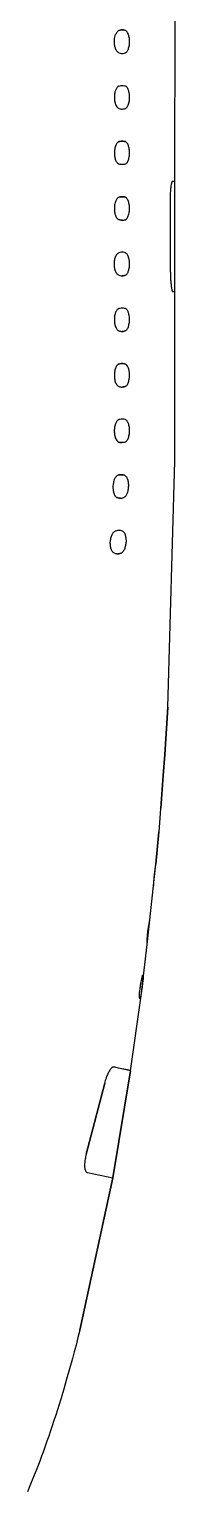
# Model space of a CAD drawing. Header units: metres. Extents: x -35769 to 135608, y -97159 to 12469.
# Drawn here: x 97644 to 99303, y -95005 to -78300 of the extents above; entities that cross this region are included whole.
import ezdxf

# ---------------------------------------------------------------- set-up
doc = ezdxf.new("R2010")
doc.units = ezdxf.units.M
doc.layers.get('0').update_dxf_attribs({"linetype": 'CONTINUOUS'})

msp = doc.modelspace()

# ---------------------------------------------------------------- linework, layer by layer
for p, q in [((99303, -78125), (99302, -80034)), ((99279, -80034), (99302, -80034)), ((99302, -80034), (99302, -81296)), ((99254, -81076), (99254, -80254)), ((99279, -81296), (99302, -81296)), ((99302, -81296), (99302, -83234)), ((99223, -86042), (99303, -83235)), ((99189, -86584), (99219, -86110)), ((99219, -86110), (99189, -86584)), ((99223, -86042), (99219, -86110)), ((99219, -86110), (99223, -86042)), ((99219, -86110), (99221, -86072)), ((99189, -86584), (99172, -86823)), ((99172, -86823), (99189, -86584)), ((99143, -87199), (99172, -86823)), ((99172, -86823), (99143, -87199)), ((99142, -87204), (99120, -87467)), ((99087, -87837), (99120, -87467)), ((99120, -87467), (99087, -87837)), ((98990, -88754), (99087, -87837)), ((98919, -89340), (98990, -88754)), ((98800, -90196), (98919, -89340)), ((98597, -91420), (98800, -90196)), ((98800, -90196), (98597, -91420)), ((98504, -90337), (98293, -91151)), ((98293, -91151), (98504, -90337)), ((98306, -91358), (98597, -91420)), ((98221, -93160), (98597, -91420)), ((98597, -91420), (98221, -93160))]:
    msp.add_line(p, q)
at = {"ltscale": 0.130857}
msp.add_line((99142, -87204), (99143, -87199), dxfattribs=at)
for points in [[(98666, -78314), (98661, -78317), (98655, -78321), (98650, -78326), (98645, -78331), (98641, -78336), (98637, -78342), (98633, -78349), (98630, -78357), (98628, -78361)], [(98741, -78314), (98729, -78311), (98717, -78308), (98704, -78308), (98692, -78308), (98679, -78311), (98666, -78314)], [(98666, -78314), (98679, -78311), (98692, -78308), (98704, -78308), (98717, -78308), (98729, -78311), (98741, -78314)], [(98741, -78570), (98746, -78567), (98752, -78563), (98757, -78558), (98761, -78552), (98765, -78547), (98768, -78540), (98772, -78533), (98775, -78526), (98777, -78518), (98781, -78506), (98783, -78493), (98785, -78483), (98786, -78472), (98787, -78461), (98788, -78450), (98788, -78439), (98788, -78428), (98787, -78414), (98785, -78401), (98783, -78391), (98781, -78382), (98779, -78373), (98777, -78364), (98773, -78355), (98770, -78347), (98765, -78338), (98760, -78330), (98756, -78325), (98751, -78321), (98746, -78317), (98741, -78314)], [(98666, -78570), (98660, -78567), (98653, -78562), (98647, -78556), (98642, -78550), (98638, -78543), (98633, -78535), (98629, -78526), (98626, -78517), (98623, -78508), (98620, -78498), (98618, -78488), (98617, -78477), (98615, -78466), (98615, -78455), (98614, -78443), (98614, -78431), (98615, -78419), (98617, -78407), (98628, -78361)], [(98666, -78570), (98679, -78574), (98691, -78576), (98704, -78577)], [(98704, -78577), (98716, -78576), (98729, -78574), (98741, -78570)], [(98666, -78949), (98660, -78952), (98655, -78956), (98649, -78961), (98645, -78966), (98641, -78971), (98637, -78977), (98633, -78984), (98630, -78992), (98627, -79000), (98624, -79008), (98621, -79017), (98619, -79026), (98617, -79037), (98616, -79048), (98615, -79059), (98614, -79071), (98614, -79083), (98615, -79095), (98616, -79107), (98617, -79118), (98619, -79130), (98622, -79139), (98624, -79148), (98627, -79156), (98632, -79167), (98636, -79176), (98642, -79185), (98648, -79192), (98653, -79198), (98660, -79202), (98666, -79205)], [(98666, -78949), (98679, -78946), (98691, -78943), (98704, -78943), (98716, -78943), (98729, -78946), (98741, -78949)], [(98740, -79205), (98746, -79202), (98751, -79199), (98756, -79194), (98761, -79188), (98765, -79181), (98769, -79173), (98772, -79166), (98776, -79157), (98779, -79146), (98782, -79133), (98784, -79124), (98785, -79114), (98786, -79104), (98787, -79092), (98788, -79079), (98787, -79066), (98787, -79053), (98785, -79040), (98783, -79028), (98781, -79017), (98778, -79006), (98775, -78997), (98772, -78987), (98767, -78978), (98763, -78970), (98759, -78965), (98755, -78960), (98751, -78956), (98746, -78952), (98741, -78949)], [(98704, -79212), (98716, -79211), (98728, -79209), (98740, -79205)], [(98666, -79584), (98659, -79588), (98653, -79592), (98647, -79598), (98643, -79604), (98639, -79610), (98635, -79616), (98630, -79626), (98626, -79637), (98623, -79647), (98620, -79658), (98618, -79669), (98616, -79680), (98615, -79691), (98614, -79702), (98614, -79713), (98614, -79724), (98615, -79735), (98616, -79746), (98618, -79757), (98620, -79767), (98622, -79777), (98625, -79786), (98629, -79795), (98632, -79804), (98636, -79811), (98641, -79818), (98645, -79824), (98650, -79830), (98656, -79835), (98661, -79838), (98666, -79840)], [(98740, -79584), (98728, -79581), (98716, -79578), (98704, -79578), (98691, -79578), (98678, -79581), (98666, -79584)], [(98666, -79584), (98678, -79581), (98691, -79578), (98704, -79578), (98716, -79578), (98728, -79581), (98740, -79584)], [(98740, -79840), (98745, -79838), (98750, -79834), (98754, -79830), (98759, -79825), (98764, -79817), (98769, -79809), (98772, -79801), (98775, -79792), (98778, -79783), (98781, -79771), (98784, -79758), (98786, -79745), (98787, -79731), (98787, -79718), (98787, -79705), (98787, -79692), (98786, -79681), (98784, -79669), (98782, -79658), (98780, -79648), (98777, -79638), (98774, -79629), (98771, -79620), (98766, -79611), (98762, -79603), (98757, -79598), (98753, -79593), (98748, -79589), (98744, -79586), (98740, -79584)], [(98703, -79847), (98691, -79846), (98678, -79844), (98666, -79840)], [(98740, -79840), (98728, -79844), (98716, -79846), (98703, -79847)], [(99254, -80254), (99254, -80239), (99254, -80225), (99255, -80210), (99255, -80196), (99256, -80182), (99256, -80169), (99257, -80155), (99258, -80141), (99259, -80128), (99260, -80116), (99262, -80105), (99263, -80095), (99264, -80085), (99266, -80076), (99267, -80068), (99268, -80060), (99270, -80054), (99271, -80049), (99273, -80044), (99274, -80041), (99276, -80037), (99278, -80034), (99279, -80034)], [(98665, -80219), (98660, -80222), (98654, -80226), (98649, -80231), (98643, -80238), (98638, -80246), (98634, -80253), (98630, -80261), (98626, -80270), (98623, -80281), (98619, -80294), (98617, -80306), (98616, -80318), (98614, -80330), (98614, -80342), (98614, -80354), (98614, -80365), (98615, -80376), (98617, -80387), (98619, -80397), (98621, -80407), (98624, -80418), (98628, -80429), (98632, -80439), (98636, -80446), (98640, -80453), (98645, -80459), (98650, -80464), (98655, -80469), (98660, -80473), (98665, -80475)], [(98740, -80219), (98728, -80216), (98716, -80213), (98703, -80213), (98691, -80213), (98678, -80216), (98665, -80219)], [(98665, -80219), (98678, -80216), (98691, -80213), (98703, -80213), (98716, -80213), (98728, -80216), (98740, -80219)], [(98740, -80475), (98745, -80472), (98751, -80468), (98756, -80463), (98761, -80457), (98765, -80450), (98769, -80442), (98773, -80433), (98777, -80423), (98780, -80411), (98783, -80398), (98784, -80388), (98786, -80377), (98787, -80366), (98787, -80352), (98787, -80338), (98786, -80326), (98785, -80314), (98784, -80302), (98781, -80290), (98779, -80279), (98776, -80268), (98772, -80258), (98767, -80249), (98762, -80240), (98757, -80233), (98752, -80227), (98746, -80223), (98740, -80219)], [(98665, -80475), (98678, -80479), (98691, -80481), (98703, -80482)], [(98703, -80482), (98691, -80481), (98678, -80479), (98665, -80475)], [(98740, -80854), (98728, -80851), (98716, -80848), (98703, -80848), (98691, -80848), (98678, -80851), (98665, -80854)], [(98665, -81110), (98659, -81107), (98653, -81103), (98648, -81097), (98642, -81090), (98636, -81082), (98632, -81072), (98627, -81063), (98624, -81052), (98621, -81041), (98618, -81030), (98616, -81020), (98615, -81009), (98614, -80995), (98614, -80981), (98614, -80967), (98615, -80956), (98617, -80944), (98618, -80933), (98621, -80922), (98623, -80913), (98626, -80905), (98629, -80897), (98633, -80889), (98636, -80883), (98640, -80876), (98644, -80871), (98649, -80866), (98653, -80862), (98659, -80857), (98665, -80854)], [(98740, -81110), (98745, -81107), (98750, -81104), (98755, -81099), (98759, -81094), (98763, -81088), (98766, -81082), (98770, -81075), (98773, -81067), (98776, -81058), (98779, -81049), (98781, -81040), (98783, -81031), (98785, -81018), (98786, -81004), (98787, -80990), (98787, -80979), (98787, -80968), (98786, -80957), (98785, -80947), (98784, -80937), (98782, -80928), (98779, -80917), (98776, -80906), (98774, -80898), (98770, -80891), (98767, -80884), (98763, -80877), (98759, -80871), (98755, -80865), (98750, -80861), (98745, -80857), (98740, -80854)], [(98665, -81110), (98678, -81114), (98691, -81116), (98703, -81117)], [(98703, -81117), (98715, -81116), (98728, -81114), (98740, -81110)], [(98740, -81110), (98728, -81114), (98715, -81116), (98703, -81117)], [(99254, -81076), (99254, -81090), (99254, -81105), (99255, -81119), (99255, -81133), (99256, -81147), (99256, -81161), (99257, -81175), (99258, -81188), (99259, -81201), (99261, -81213), (99262, -81227), (99264, -81240), (99265, -81251), (99267, -81262), (99269, -81271), (99271, -81279), (99273, -81285), (99274, -81289), (99275, -81292), (99277, -81294), (99278, -81295), (99279, -81296)], [(98665, -81489), (98659, -81492), (98654, -81496), (98648, -81501), (98643, -81508), (98637, -81516), (98632, -81525), (98628, -81535), (98625, -81544), (98622, -81554), (98619, -81564), (98617, -81574), (98615, -81588), (98614, -81601), (98614, -81615), (98614, -81626), (98614, -81636), (98615, -81646), (98617, -81657), (98618, -81667), (98621, -81677), (98624, -81689), (98628, -81700), (98633, -81711), (98637, -81719), (98642, -81726), (98647, -81732), (98653, -81738), (98659, -81742), (98665, -81745)], [(98665, -81489), (98677, -81486), (98690, -81483), (98702, -81483), (98714, -81483), (98726, -81485), (98738, -81489)], [(98739, -81745), (98745, -81742), (98750, -81738), (98756, -81733), (98760, -81727), (98765, -81719), (98770, -81710), (98774, -81699), (98777, -81691), (98779, -81683), (98781, -81673), (98783, -81662), (98785, -81651), (98786, -81639), (98787, -81625), (98787, -81611), (98786, -81597), (98785, -81584), (98783, -81571), (98781, -81559), (98778, -81548), (98776, -81540), (98773, -81532), (98770, -81524), (98766, -81516), (98761, -81509), (98757, -81503), (98752, -81498), (98747, -81493), (98742, -81490), (98738, -81489)], [(98703, -81752), (98715, -81751), (98727, -81749), (98739, -81745)], [(98739, -81745), (98727, -81749), (98715, -81751), (98703, -81752)], [(98665, -82124), (98659, -82127), (98654, -82131), (98649, -82136), (98644, -82141), (98640, -82146), (98636, -82152), (98631, -82162), (98627, -82173), (98623, -82182), (98621, -82193), (98618, -82204), (98616, -82217), (98614, -82231), (98614, -82245), (98614, -82255), (98614, -82265), (98615, -82275), (98616, -82289), (98618, -82302), (98621, -82315), (98625, -82327), (98629, -82338), (98634, -82348), (98639, -82357), (98644, -82363), (98649, -82369), (98654, -82374), (98660, -82378), (98665, -82380)], [(98740, -82124), (98728, -82121), (98715, -82118), (98703, -82118), (98690, -82118), (98678, -82121), (98665, -82124)], [(98665, -82124), (98678, -82121), (98690, -82118), (98703, -82118), (98715, -82118), (98728, -82121), (98740, -82124)], [(98739, -82380), (98745, -82377), (98750, -82374), (98755, -82369), (98759, -82364), (98763, -82357), (98768, -82350), (98771, -82341), (98775, -82332), (98778, -82321), (98781, -82309), (98783, -82299), (98784, -82289), (98786, -82280), (98787, -82266), (98787, -82252), (98787, -82241), (98786, -82230), (98785, -82219), (98784, -82209), (98782, -82200), (98780, -82190), (98778, -82182), (98775, -82173), (98772, -82165), (98768, -82155), (98763, -82147), (98758, -82139), (98755, -82136), (98752, -82133), (98746, -82128), (98740, -82124)], [(98703, -82387), (98715, -82386), (98727, -82384), (98739, -82380)], [(98739, -82380), (98727, -82384), (98715, -82386), (98703, -82387)], [(98666, -82759), (98660, -82762), (98654, -82767), (98648, -82772), (98643, -82778), (98639, -82784), (98635, -82791), (98631, -82798), (98628, -82806), (98624, -82814), (98622, -82824), (98619, -82834), (98617, -82844), (98615, -82855), (98614, -82866), (98613, -82877), (98613, -82888), (98613, -82899), (98614, -82910), (98615, -82921), (98616, -82934), (98619, -82946), (98622, -82957), (98625, -82966), (98642, -82998)], [(98739, -82759), (98727, -82755), (98715, -82753), (98703, -82753), (98690, -82753), (98678, -82756), (98666, -82759)], [(98738, -83015), (98743, -83012), (98749, -83009), (98754, -83004), (98758, -82998), (98762, -82992), (98767, -82985), (98771, -82976), (98774, -82967), (98778, -82956), (98781, -82943), (98783, -82933), (98785, -82923), (98786, -82912), (98787, -82901), (98787, -82890), (98787, -82878), (98786, -82865), (98785, -82851), (98783, -82838), (98781, -82825), (98778, -82813), (98775, -82805), (98772, -82798), (98769, -82790), (98765, -82783), (98760, -82776), (98756, -82770), (98750, -82765), (98744, -82761), (98739, -82759)], [(98663, -83015), (98676, -83019), (98689, -83021), (98701, -83022)], [(98701, -83022), (98689, -83021), (98676, -83019), (98663, -83015)], [(98738, -83015), (98726, -83019), (98714, -83021), (98701, -83022)], [(98655, -83394), (98649, -83397), (98643, -83401), (98638, -83406), (98633, -83411), (98629, -83416), (98624, -83423), (98620, -83429), (98617, -83437), (98613, -83445), (98609, -83457), (98606, -83469), (98603, -83478)], [(98728, -83394), (98716, -83390), (98704, -83388), (98692, -83388), (98679, -83388), (98667, -83391), (98655, -83394)], [(98655, -83394), (98667, -83391), (98679, -83388), (98692, -83388), (98704, -83388), (98716, -83390), (98728, -83394)], [(98728, -83394), (98733, -83396), (98738, -83399), (98743, -83404), (98747, -83408), (98751, -83413), (98755, -83419), (98758, -83426), (98761, -83433), (98764, -83441), (98766, -83450), (98769, -83459), (98771, -83469), (98772, -83479), (98773, -83490), (98774, -83501), (98774, -83511), (98774, -83521), (98773, -83531), (98773, -83543), (98771, -83554), (98769, -83564), (98767, -83574), (98764, -83587), (98760, -83599), (98757, -83607), (98753, -83616), (98749, -83623), (98745, -83630), (98740, -83636), (98734, -83642), (98728, -83647), (98722, -83650), (98721, -83650)], [(98599, -83557), (98601, -83568), (98603, -83579), (98605, -83590), (98608, -83601), (98613, -83612), (98617, -83620), (98621, -83628), (98626, -83634), (98630, -83639), (98635, -83644), (98640, -83647), (98646, -83650)], [(98646, -83650), (98658, -83654), (98671, -83656), (98684, -83657)], [(98684, -83657), (98671, -83656), (98658, -83654), (98646, -83650)], [(98628, -84029), (98641, -84026), (98654, -84023), (98667, -84023), (98680, -84023), (98693, -84026), (98705, -84029)], [(98614, -84285), (98608, -84282), (98601, -84277), (98596, -84271), (98591, -84266), (98587, -84259), (98583, -84252), (98580, -84244), (98578, -84237), (98575, -84228), (98573, -84218), (98571, -84207), (98569, -84196), (98569, -84185), (98568, -84174), (98568, -84163), (98569, -84149), (98571, -84135), (98573, -84123), (98575, -84112), (98578, -84101), (98582, -84091), (98585, -84081), (98589, -84073), (98593, -84065), (98597, -84058), (98601, -84052), (98606, -84046), (98612, -84040), (98617, -84036), (98623, -84032), (98628, -84029)], [(98705, -84029), (98710, -84032), (98715, -84036), (98720, -84040), (98724, -84046), (98729, -84053), (98733, -84062), (98736, -84071), (98739, -84080), (98741, -84089), (98743, -84099), (98745, -84111), (98746, -84124), (98747, -84134), (98747, -84144), (98747, -84155), (98746, -84166), (98745, -84177), (98743, -84188), (98741, -84198), (98738, -84210), (98735, -84221), (98732, -84232), (98728, -84242), (98723, -84251), (98719, -84259), (98714, -84266), (98709, -84271), (98705, -84276), (98700, -84280), (98695, -84283), (98690, -84285)], [(98652, -84292), (98665, -84291), (98678, -84289), (98690, -84285)], [(98690, -84285), (98678, -84289), (98665, -84291), (98652, -84292)], [(99085, -87839), (99084, -87842), (99083, -87846), (99083, -87851), (99082, -87856), (99081, -87861), (99080, -87868), (99079, -87877), (99077, -87886), (99076, -87897), (99075, -87908), (99073, -87919), (99072, -87929), (99071, -87939), (99070, -87949), (99068, -87961), (99067, -87973), (99066, -87985), (99065, -87998), (99064, -88010), (99062, -88022), (99061, -88035), (99061, -88046), (99060, -88057), (99059, -88066), (99059, -88075), (99059, -88082), (99058, -88088), (99058, -88092), (99058, -88094), (99058, -88095)], [(99016, -88474), (99015, -88477), (99014, -88481), (99013, -88486), (99012, -88491), (99011, -88496), (99010, -88503), (99008, -88510), (99007, -88517), (99006, -88525), (99004, -88535), (99002, -88546), (99001, -88557), (98999, -88568), (98997, -88580), (98996, -88592), (98994, -88604), (98993, -88616), (98991, -88628), (98990, -88640), (98989, -88651), (98988, -88662), (98987, -88673), (98986, -88683), (98986, -88692), (98985, -88701), (98985, -88710), (98984, -88717), (98984, -88723), (98985, -88727), (98985, -88729), (98985, -88730)], [(98935, -89109), (98934, -89111), (98933, -89115), (98931, -89119), (98930, -89123), (98928, -89129), (98927, -89136), (98924, -89145), (98922, -89156), (98920, -89167), (98917, -89179), (98916, -89188), (98914, -89198), (98912, -89208), (98910, -89219), (98909, -89230), (98907, -89241), (98905, -89252), (98904, -89266), (98902, -89279), (98901, -89292), (98899, -89304), (98898, -89316), (98898, -89324), (98897, -89332), (98897, -89340), (98897, -89346), (98897, -89352), (98897, -89357), (98898, -89361), (98898, -89364), (98899, -89365)], [(98944, -89109), (98944, -89111), (98944, -89114), (98944, -89118), (98943, -89124), (98943, -89131), (98942, -89138), (98942, -89145), (98941, -89153), (98940, -89161), (98939, -89170), (98938, -89179), (98937, -89189), (98935, -89200), (98934, -89210), (98933, -89221), (98931, -89233), (98930, -89244), (98928, -89257), (98926, -89270), (98924, -89282), (98923, -89295), (98921, -89307), (98919, -89317), (98918, -89326), (98916, -89334), (98915, -89341), (98914, -89347), (98913, -89352), (98911, -89358), (98910, -89362), (98910, -89364), (98909, -89365)], [(98935, -89109), (98937, -89105), (98939, -89103), (98941, -89103), (98942, -89103), (98943, -89106), (98944, -89109)], [(98603, -90154), (98600, -90154), (98596, -90155), (98592, -90157), (98589, -90159), (98586, -90161), (98580, -90167), (98574, -90174), (98568, -90182), (98561, -90191), (98555, -90202), (98550, -90211), (98545, -90221), (98540, -90231), (98535, -90242), (98530, -90254), (98525, -90266), (98520, -90279), (98516, -90293), (98511, -90308), (98507, -90323), (98504, -90337)], [(98800, -90196), (98800, -90195), (98800, -90195), (98799, -90195), (98798, -90195), (98796, -90195), (98795, -90194), (98791, -90193), (98787, -90193), (98782, -90191), (98776, -90190), (98768, -90188), (98763, -90187), (98758, -90186), (98752, -90185), (98746, -90184), (98735, -90182), (98724, -90179), (98710, -90177), (98695, -90174), (98680, -90170), (98663, -90166), (98650, -90163), (98632, -90159), (98622, -90157), (98611, -90155), (98606, -90154), (98603, -90154)], [(98293, -91151), (98289, -91166), (98286, -91180), (98283, -91195), (98281, -91208), (98278, -91221), (98277, -91234), (98276, -91246), (98275, -91258), (98274, -91270), (98274, -91280), (98275, -91290), (98275, -91299), (98276, -91307), (98278, -91318), (98281, -91327), (98283, -91334), (98286, -91340), (98289, -91346), (98293, -91350), (98297, -91354), (98302, -91357), (98306, -91358)], [(98221, -93160), (98199, -93245), (98178, -93329), (98157, -93407), (98136, -93484), (98104, -93602), (98070, -93719), (98037, -93834), (98003, -93947), (97983, -94009), (97964, -94070), (97945, -94131), (97925, -94192), (97905, -94251), (97885, -94311), (97865, -94369), (97845, -94427), (97824, -94485), (97804, -94542), (97783, -94598), (97762, -94654), (97728, -94744), (97693, -94833), (97658, -94920), (97623, -95005)]]:
    msp.add_lwpolyline(points)
for centre, radius, start, end in [((98703, -79108), 104, 249.1629, 270.5067), ((98707, -80399), 83.1, 267.4538, 293.3558), ((98706, -81627), 125, 250.988, 268.6404), ((98698, -82306), 81.2, 246.1528, 273.4879), ((98693, -82957), 65.4, 219.1136, 243.2603), ((98830, -83530), 232, 167.1705, 186.767), ((98678, -83518), 139, 272.2694, 288.0733), ((98659, -84142), 150, 252.5096, 267.4318), ((98904, -89362), 6.57, 217.0946, 322.9054)]:
    msp.add_arc(centre, radius, start, end)

doc.saveas('drawing.dxf')
